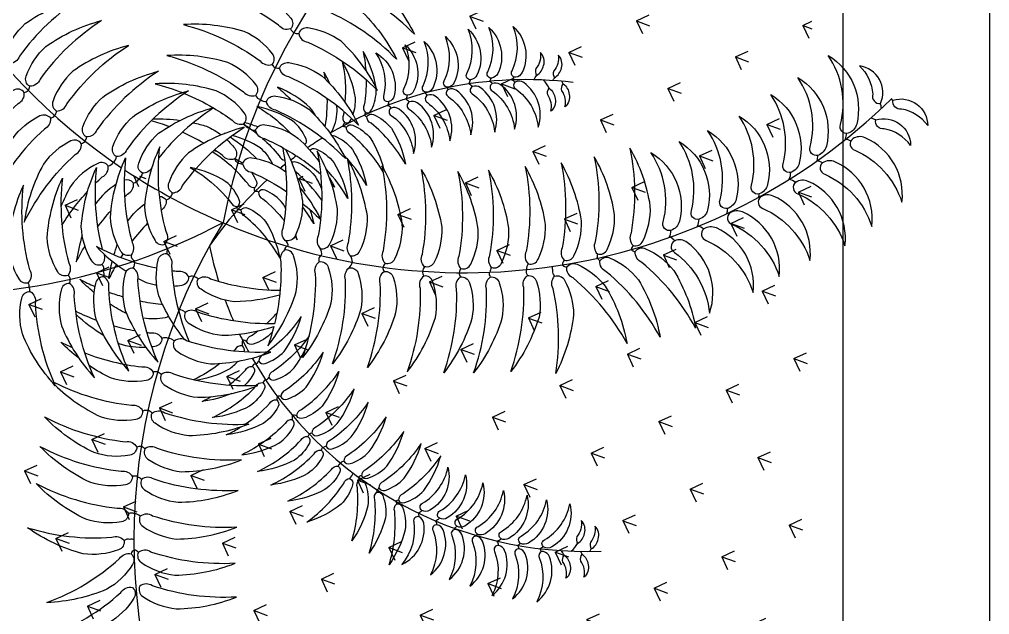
# Model space of a CAD drawing. Extents: x 97.2 to 178.4, y 268.6 to 301.5.
# Drawn here: x 135.26 to 136.252, y 269.224 to 269.833 of the extents above; entities that cross this region are included whole.
import ezdxf

# ---------------------------------------------------------------- set-up
doc = ezdxf.new("R2010")
doc.units = 0
doc.header["$MEASUREMENT"] = 0
for name, color, linetype in [('MURETA', 134, 'CONTINUOUS'), ('PAREDE', 7, 'CONTINUOUS'), ('VEGET', 64, 'CONTINUOUS'), ('VEGET-I', 62, 'CONTINUOUS')]:
    doc.layers.add(name, color=color, linetype=linetype)

# ---------------------------------------------------------------- blocks, each defined once
blk = doc.blocks.new('VEGET-04')
at = {"layer": 'VEGET'}
for points in [[(0.13558, 0.21375, 0.125095), (0.11203, 0.24174, 0.090715), (0.05251, 0.26153, -0.094652), (0.12177, 0.20919, 0.322363), (0.13308, 0.20307, 0.376832)], [(0.20264, 0.24545, -0.125095), (0.23308, 0.22518, -0.090715), (0.25939, 0.16823, 0.094652), (0.19966, 0.23123, -0.322363), (0.19231, 0.24178, -0.376832)], [(0.10689, 0.17631, -0.322363), (0.09558, 0.18244, 0.094652), (0.02631, 0.23478, -0.090715), (0.08584, 0.21498, -0.125095), (0.10938, 0.18699, -0.376832)], [(-0.06104, 0.19831, 0.322363), (-0.04822, 0.19734, -0.094652), (0.03835, 0.20386, 0.090715), (-0.02241, 0.21944, 0.125095), (-0.05736, 0.20864, 0.376832)], [(0.17303, 0.2222, -0.125095), (0.20347, 0.20193, -0.090715), (0.22978, 0.14498, 0.094652), (0.17005, 0.20797, -0.322363), (0.1627, 0.21853, -0.376832)], [(-0.3345, 0.1065, -0.125095), (-0.33856, 0.14285, -0.090715), (-0.31189, 0.19963, 0.094652), (-0.32169, 0.11336, -0.322363), (-0.32504, 0.10095, -0.376832)], [(-0.07053, 0.1968, -0.322363), (-0.08242, 0.19191, 0.094652), (-0.16675, 0.17127, -0.090715), (-0.11381, 0.20491, -0.125095), (-0.07723, 0.20548, -0.376832)], [(0.08348, 0.15531, 0.125095), (0.05994, 0.1833, 0.090715), (0.00041, 0.2031, -0.094652), (0.06968, 0.15076, 0.322363), (0.08099, 0.14464, 0.376832)], [(0.14976, 0.20106, -0.125095), (0.18021, 0.18079, -0.090715), (0.20652, 0.12384, 0.094652), (0.14678, 0.18683, -0.322363), (0.13943, 0.19739, -0.376832)], [(-0.3059, 0.10357, -0.125095), (-0.30323, 0.14005, -0.090715), (-0.2666, 0.19098, 0.094652), (-0.29204, 0.10797, -0.322363), (-0.29762, 0.09638, -0.376832)], [(-0.34952, 0.09225, -0.125095), (-0.37493, 0.11856, -0.090715), (-0.38846, 0.17981, 0.094652), (-0.34356, 0.10551, -0.322363), (-0.33864, 0.09362, -0.376832)], [(-0.26807, 0.09952, -0.125095), (-0.2654, 0.136, -0.090715), (-0.22878, 0.18693, 0.094652), (-0.25422, 0.10393, -0.322363), (-0.25979, 0.09234, -0.376832)], [(-0.23781, 0.09504, -0.125095), (-0.23514, 0.13152, -0.090715), (-0.19851, 0.18245, 0.094652), (-0.22396, 0.09944, -0.322363), (-0.22953, 0.08785, -0.376832)], [(-0.0503, 0.16878, -0.125095), (-0.01535, 0.17958, -0.090715), (0.04542, 0.16401, 0.094652), (-0.04115, 0.15748, -0.322363), (-0.05398, 0.15846, -0.376832)], [(-0.38402, 0.09081, -0.125095), (-0.40942, 0.11712, -0.090715), (-0.42296, 0.17838, 0.094652), (-0.37806, 0.10407, -0.322363), (-0.37314, 0.09219, -0.376832)], [(0.11405, 0.16991, 0.322363), (0.1214, 0.15935, -0.094652), (0.18114, 0.09636, 0.090715), (0.15483, 0.15331, 0.125095), (0.12438, 0.17358, 0.376832)], [(-0.06904, 0.16539, 0.125095), (-0.10561, 0.16482, 0.090715), (-0.15855, 0.13118, -0.094652), (-0.07423, 0.15182, 0.322363), (-0.06234, 0.15672, 0.376832)], [(0.09795, 0.14293, -0.125095), (0.12839, 0.12265, -0.090715), (0.1547, 0.0657, 0.094652), (0.09496, 0.1287, -0.322363), (0.08761, 0.13926, -0.376832)], [(-0.05552, 0.12151, 0.376832), (-0.06222, 0.13019, 0.125095), (-0.0988, 0.12962, 0.090715), (-0.15174, 0.09597, -0.094652), (-0.06741, 0.11661, 0.322363)], [(-0.03311, 0.09371, -0.376832), (-0.02943, 0.10404, -0.125095), (0.00552, 0.11483, -0.090715), (0.06629, 0.09926, 0.094652), (-0.02028, 0.09274, -0.322363)], [(0.06752, 0.1086, -0.376832), (0.07785, 0.11227, -0.125095), (0.1083, 0.092, -0.090715), (0.13461, 0.03505, 0.094652), (0.07487, 0.09805, -0.322363)], [(-0.04661, 0.09156, 0.376832), (-0.05331, 0.10024, 0.125095), (-0.08989, 0.09967, 0.090715), (-0.14283, 0.06602, -0.094652), (-0.0585, 0.08666, 0.322363)], [(-0.38212, 0.08171, 0.125095), (-0.3949, 0.04744, 0.090715), (-0.38284, -0.01412, -0.094652), (-0.37136, 0.07194, 0.322363), (-0.3716, 0.0848, 0.376832)], [(-0.34762, 0.08315, 0.125095), (-0.36041, 0.04888, 0.090715), (-0.34835, -0.01268, -0.094652), (-0.33687, 0.07337, 0.322363), (-0.3371, 0.08623, 0.376832)], [(-0.31073, 0.08142, 0.125095), (-0.32351, 0.04715, 0.090715), (-0.31145, -0.01441, -0.094652), (-0.29998, 0.07165, 0.322363), (-0.30021, 0.0845, 0.376832)], [(-0.27311, 0.07994, 0.125095), (-0.28589, 0.04567, 0.090715), (-0.27383, -0.01589, -0.094652), (-0.26235, 0.07016, 0.322363), (-0.26259, 0.08302, 0.376832)], [(-0.24187, 0.07645, 0.125095), (-0.25465, 0.04218, 0.090715), (-0.24259, -0.01939, -0.094652), (-0.23111, 0.06667, 0.322363), (-0.23135, 0.07953, 0.376832)], [(0.07736, 0.06432, 0.090715), (0.01659, 0.07989, 0.125095), (-0.01836, 0.0691, 0.376832), (-0.02204, 0.05877, 0.322363), (-0.00921, 0.0578, -0.094652)], [(-0.19468, 0.07214, -0.322363), (-0.19444, 0.05928, 0.094652), (-0.20592, -0.02678, -0.090715), (-0.21798, 0.03479, -0.125095), (-0.2052, 0.06906, -0.376832)], [(-0.16581, 0.05972, 0.125095), (-0.17859, 0.02545, 0.090715), (-0.16653, -0.03611, -0.094652), (-0.15506, 0.04994, 0.322363), (-0.15529, 0.0628, 0.376832)], [(-0.12104, 0.04974, 0.376832), (-0.13157, 0.04666, 0.125095), (-0.14435, 0.01239, 0.090715), (-0.13229, -0.04917, -0.094652), (-0.12081, 0.03688, 0.322363)], [(0.09759, -0.02203, 0.090715), (0.07128, 0.03492, 0.125095), (0.04084, 0.0552, 0.376832), (0.03051, 0.05153, 0.322363), (0.03785, 0.04097, -0.094652)], [(0.13011, -0.03381, 0.376832), (0.14107, -0.03406, 0.125095), (0.16364, -0.00527, 0.090715), (0.17078, 0.05706, -0.094652), (0.13378, -0.02148, 0.322363)], [(0.17273, -0.05091, 0.125095), (0.19529, -0.02212, 0.090715), (0.20244, 0.04021, -0.094652), (0.16544, -0.03833, 0.322363), (0.16176, -0.05066, 0.376832)], [(0.04712, 0.01902), (0.04406, 0.01503, -0.056321), (0.02093, -0.00814, 0.322363), (0.01665, -0.01501, 0.376832), (0.02326, -0.01699, 0.125095), (0.04177, -0.00327, 0.090715), (0.05651, 0.0334, -0.029494)], [(0.19809, -0.0695, -0.322363), (0.20176, -0.05717, 0.094652), (0.23876, 0.02136, -0.090715), (0.23161, -0.04096, -0.125095), (0.20905, -0.06975, -0.376832)], [(-0.16362, -0.04117, -0.376832), (-0.17038, -0.04259, -0.125095), (-0.18769, -0.02738, -0.090715), (-0.19934, 0.01038, 0.094652), (-0.16732, -0.03396, -0.322363)], [(-0.20158, -0.07115, 0.322363), (-0.20528, -0.06395, -0.094652), (-0.2373, -0.0196, 0.090715), (-0.22564, -0.05737, 0.125095), (-0.20833, -0.07258, 0.376832)], [(0.01492, -0.02561, -0.125095), (0.001, -0.04397, -0.090715), (-0.03583, -0.05833, 0.094652), (0.00609, -0.02319, -0.322363), (0.01301, -0.01897, -0.376832)], [(-0.22554, -0.08871, -0.125095), (-0.24285, -0.0735, -0.090715), (-0.25451, -0.03574, 0.094652), (-0.22249, -0.08008, -0.322363), (-0.21879, -0.08728, -0.376832)], [(-0.14151, -0.03699, 0.376832), (-0.14397, -0.04344, 0.125095), (-0.13161, -0.0629, 0.090715), (-0.09611, -0.08025, -0.094652), (-0.13497, -0.04176, 0.322363)], [(-0.2393, -0.10221, -0.125095), (-0.25661, -0.087, -0.090715), (-0.26827, -0.04923, 0.094652), (-0.23625, -0.09357, -0.322363), (-0.23254, -0.10078, -0.376832)], [(0.12373, -0.04488, -0.376832), (0.12945, -0.05423, -0.125095), (0.11586, -0.08819, -0.090715), (0.06553, -0.12564, 0.094652), (0.11491, -0.05424, -0.322363)], [(-0.18042, -0.06598, 0.125095), (-0.16807, -0.08543, 0.090715), (-0.13256, -0.10278, -0.094652), (-0.17142, -0.06429, 0.322363), (-0.17797, -0.05952, 0.376832)], [(0.16357, -0.0676, -0.125095), (0.14998, -0.10156, -0.090715), (0.09965, -0.13901, 0.094652), (0.14904, -0.06761, -0.322363), (0.15786, -0.05825, -0.376832)], [(-0.25572, -0.11967, -0.125095), (-0.27303, -0.10446, -0.090715), (-0.28468, -0.06669, 0.094652), (-0.25266, -0.11103, -0.322363), (-0.24896, -0.11824, -0.376832)], [(-0.19764, -0.07575, -0.322363), (-0.19109, -0.08053, 0.094652), (-0.15223, -0.11901, -0.090715), (-0.18774, -0.10166, -0.125095), (-0.20009, -0.08221, -0.376832)], [(0.19329, -0.07783, 0.322363), (0.18447, -0.08719, -0.094652), (0.13508, -0.15859, 0.090715), (0.18541, -0.12114, 0.125095), (0.199, -0.08718, 0.376832)], [(-0.26806, -0.13292, -0.125095), (-0.28787, -0.12114, -0.090715), (-0.30625, -0.08615, 0.094652), (-0.26664, -0.12387, -0.322363), (-0.26168, -0.13028, -0.376832)], [(-0.03998, -0.09888, -0.376832), (-0.0459, -0.10811, -0.125095), (-0.08238, -0.11073, -0.090715), (-0.13806, -0.08182, 0.094652), (-0.05225, -0.09503, -0.322363)], [(-0.21775, -0.09782, 0.125095), (-0.20539, -0.11727, 0.090715), (-0.16989, -0.13462, -0.094652), (-0.20875, -0.09614, 0.322363), (-0.21529, -0.09136, 0.376832)], [(-0.02634, -0.09984, 0.376832), (-0.02177, -0.10981, 0.125095), (0.01398, -0.11751, 0.090715), (0.07316, -0.0967, -0.094652), (-0.01365, -0.09775, 0.322363)], [(0.23111, -0.10638, -0.125095), (0.21752, -0.14034, -0.090715), (0.16719, -0.17778, 0.094652), (0.21657, -0.10638, -0.322363), (0.2254, -0.09702, -0.376832)], [(-0.23138, -0.11219, 0.125095), (-0.21903, -0.13164, 0.090715), (-0.18352, -0.14899, -0.094652), (-0.22238, -0.1105, 0.322363), (-0.22893, -0.10573, 0.376832)], [(-0.04624, -0.12949, -0.376832), (-0.05216, -0.13872, -0.125095), (-0.08865, -0.14134, -0.090715), (-0.14432, -0.11244, 0.094652), (-0.05852, -0.12564, -0.322363)], [(0.25658, -0.12481, -0.125095), (0.24299, -0.15877, -0.090715), (0.19266, -0.19621, 0.094652), (0.24204, -0.12481, -0.322363), (0.25086, -0.11545, -0.376832)], [(-0.24643, -0.13052, 0.125095), (-0.23408, -0.14997, 0.090715), (-0.19857, -0.16732, -0.094652), (-0.23743, -0.12883, 0.322363), (-0.24398, -0.12406, 0.376832)], [(-0.0335, -0.13039, 0.376832), (-0.02893, -0.14035, 0.125095), (0.00682, -0.14806, 0.090715), (0.066, -0.12725, -0.094652), (-0.02081, -0.1283, 0.322363)], [(-0.26662, -0.14589, -0.125095), (-0.2895, -0.14864, -0.090715), (-0.32541, -0.13215, 0.094652), (-0.27101, -0.13785, -0.322363), (-0.26317, -0.1399, -0.376832)], [(-0.26133, -0.14839, 0.125095), (-0.24897, -0.16785, 0.090715), (-0.21346, -0.1852, -0.094652), (-0.25233, -0.14671, 0.322363), (-0.25887, -0.14194, 0.376832)], [(-0.05588, -0.17438, -0.125095), (-0.09236, -0.177, -0.090715), (-0.14804, -0.1481, 0.094652), (-0.06223, -0.16131, -0.322363), (-0.04996, -0.16515, -0.376832)], [(0.11043, -0.15431, -0.125095), (0.09651, -0.17267, -0.090715), (0.05969, -0.18702, 0.094652), (0.1016, -0.15188, -0.322363), (0.10852, -0.14767, -0.376832)], [(-0.27902, -0.16376, -0.125095), (-0.30189, -0.16652, -0.090715), (-0.33781, -0.15002, 0.094652), (-0.28341, -0.15572, -0.322363), (-0.27557, -0.15777, -0.376832)], [(0.17374, -0.15661, -0.329965), (0.12974, -0.17541, -0.255249), (0.12372, -0.17004, -0.604197), (0.12927, -0.16503, 0.21371)], [(-0.27372, -0.16626, 0.125095), (-0.26137, -0.18572, 0.090715), (-0.22586, -0.20307, -0.094652), (-0.26472, -0.16458, 0.322363), (-0.27127, -0.15981, 0.376832)], [(-0.03692, -0.17613, 0.125095), (-0.00116, -0.18383, 0.090715), (0.05802, -0.16302, -0.094652), (-0.02879, -0.16407, 0.322363), (-0.04148, -0.16616, 0.376832)], [(-0.29106, -0.18405, -0.125095), (-0.31394, -0.18681, -0.090715), (-0.34985, -0.17031, 0.094652), (-0.29546, -0.17602, -0.322363), (-0.28762, -0.17806, -0.376832)], [(0.07064, -0.19538, 0.329965), (0.11612, -0.18053, 0.255249), (0.11711, -0.17253, 0.604197), (0.10964, -0.17241, -0.21371)], [(0.07064, -0.19538, 0.329965), (0.11612, -0.18053, 0.255249), (0.11711, -0.17253, 0.604197), (0.10964, -0.17241, -0.21371)], [(-0.34954, -0.18338, 0.329965), (-0.30725, -0.20575, 0.255249), (-0.30081, -0.20091, 0.604197), (-0.30592, -0.19545, -0.21371)], [(-0.28626, -0.18632, 0.125095), (-0.27391, -0.20578, 0.090715), (-0.2384, -0.22313, -0.094652), (-0.27726, -0.18464, 0.322363), (-0.28381, -0.17987, 0.376832)], [(0.18193, -0.18664, -0.329965), (0.13496, -0.19574, -0.255249), (0.13021, -0.18922, -0.604197), (0.13669, -0.18549, 0.21371)], [(-0.05463, -0.2058, 0.322363), (-0.06691, -0.20196, -0.094652), (-0.15271, -0.18875, 0.090715), (-0.09704, -0.21765, 0.125095), (-0.06055, -0.21503, 0.376832)], [(0.077, -0.21382, 0.329965), (0.12248, -0.19897, 0.255249), (0.12348, -0.19097, 0.604197), (0.116, -0.19085, -0.21371)], [(-0.25001, -0.23055, -0.329965), (-0.2941, -0.21199, -0.255249), (-0.29443, -0.20393, -0.604197), (-0.28697, -0.20443, 0.21371)], [(-0.25001, -0.23055, -0.329965), (-0.2941, -0.21199, -0.255249), (-0.29443, -0.20393, -0.604197), (-0.28697, -0.20443, 0.21371)], [(-0.04505, -0.20648, -0.322363), (-0.03236, -0.20439, 0.094652), (0.05445, -0.20334, -0.090715), (-0.00473, -0.22416, -0.125095), (-0.04048, -0.21645, -0.376832)], [(0.08371, -0.23239, 0.329965), (0.12919, -0.21755, 0.255249), (0.13018, -0.20954, 0.604197), (0.12271, -0.20943, -0.21371)], [(0.18508, -0.20614, -0.329965), (0.13811, -0.21524, -0.255249), (0.13336, -0.20872, -0.604197), (0.13984, -0.20499, 0.21371)], [(-0.36019, -0.21263, 0.329965), (-0.31414, -0.22558, 0.255249), (-0.30886, -0.21948, 0.604197), (-0.31501, -0.21523, -0.21371)], [(-0.25787, -0.2484, -0.329965), (-0.30197, -0.22983, -0.255249), (-0.3023, -0.22178, -0.604197), (-0.29484, -0.22228, 0.21371)], [(-0.06149, -0.25246, -0.125095), (-0.09797, -0.25508, -0.090715), (-0.15365, -0.22618, 0.094652), (-0.06785, -0.23939, -0.322363), (-0.05557, -0.24323, -0.376832)], [(0.19018, -0.22785, -0.329965), (0.14321, -0.23695, -0.255249), (0.13846, -0.23043, -0.604197), (0.14494, -0.2267, 0.21371)], [(-0.36495, -0.2318, 0.329965), (-0.31889, -0.24475, 0.255249), (-0.31362, -0.23865, 0.604197), (-0.31977, -0.2344, -0.21371)], [(-0.2661, -0.26635, -0.329965), (-0.31019, -0.24779, -0.255249), (-0.31052, -0.23974, -0.604197), (-0.30306, -0.24024, 0.21371)], [(0.08979, -0.25385, 0.329965), (0.13527, -0.239, 0.255249), (0.13627, -0.231, 0.604197), (0.12879, -0.23088, -0.21371)], [(-0.04251, -0.2538, 0.125095), (-0.00675, -0.26151, 0.090715), (0.05243, -0.2407, -0.094652), (-0.03438, -0.24175, 0.322363), (-0.04707, -0.24383, 0.376832)], [(-0.37183, -0.25301, 0.329965), (-0.32577, -0.26597, 0.255249), (-0.32049, -0.25987, 0.604197), (-0.32664, -0.25561, -0.21371)], [(-0.06156, -0.28306, -0.125095), (-0.09805, -0.28568, -0.090715), (-0.15372, -0.25677, 0.094652), (-0.06792, -0.26998, -0.322363), (-0.05565, -0.27383, -0.376832)], [(0.09259, -0.27834, 0.329965), (0.13807, -0.2635, 0.255249), (0.13907, -0.25549, 0.604197), (0.13159, -0.25538, -0.21371)], [(0.19774, -0.25111, -0.329965), (0.15077, -0.26021, -0.255249), (0.14602, -0.25369, -0.604197), (0.1525, -0.24996, 0.21371)], [(-0.27394, -0.28723, -0.329965), (-0.31803, -0.26867, -0.255249), (-0.31836, -0.26061, -0.604197), (-0.3109, -0.26112, 0.21371)], [(-0.38129, -0.27557, 0.329965), (-0.33523, -0.28852, 0.255249), (-0.32995, -0.28242, 0.604197), (-0.3361, -0.27817, -0.21371)], [(-0.04146, -0.28522, 0.125095), (-0.0057, -0.29293, 0.090715), (0.05348, -0.27212, -0.094652), (-0.03333, -0.27317, 0.322363), (-0.04602, -0.27525, 0.376832)], [(0.09571, -0.29872, 0.329965), (0.14119, -0.28388, 0.255249), (0.14218, -0.27587, 0.604197), (0.13471, -0.27575, -0.21371)], [(0.19945, -0.27242, -0.329965), (0.15248, -0.28151, -0.255249), (0.14772, -0.275, -0.604197), (0.1542, -0.27127, 0.21371)], [(-0.27876, -0.31141, -0.329965), (-0.32285, -0.29285, -0.255249), (-0.32318, -0.28479, -0.604197), (-0.31572, -0.28529, 0.21371)], [(-0.38475, -0.29666, 0.329965), (-0.3387, -0.30961, 0.255249), (-0.33342, -0.30352, 0.604197), (-0.33957, -0.29926, -0.21371)], [(-0.06012, -0.32107, -0.125095), (-0.0966, -0.32369, -0.090715), (-0.15228, -0.29479, 0.094652), (-0.06647, -0.30799, -0.322363), (-0.0542, -0.31184, -0.376832)], [(0.09764, -0.32284, 0.329965), (0.14312, -0.308, 0.255249), (0.14411, -0.29999, 0.604197), (0.13663, -0.29988, -0.21371)], [(0.20038, -0.29727, -0.329965), (0.15341, -0.30637, -0.255249), (0.14865, -0.29985, -0.604197), (0.15513, -0.29612, 0.21371)], [(-0.28355, -0.33146, -0.329965), (-0.32764, -0.3129, -0.255249), (-0.32797, -0.30484, -0.604197), (-0.32051, -0.30534, 0.21371)], [(-0.0375, -0.32266, 0.125095), (-0.00175, -0.33037, 0.090715), (0.05743, -0.30956, -0.094652), (-0.02938, -0.31061, 0.322363), (-0.04207, -0.31269, 0.376832)], [(-0.38773, -0.32135, 0.329965), (-0.34168, -0.3343, 0.255249), (-0.3364, -0.32821, 0.604197), (-0.34255, -0.32395, -0.21371)], [(-0.28747, -0.35534, -0.329965), (-0.33156, -0.33678, -0.255249), (-0.33189, -0.32872, -0.604197), (-0.32443, -0.32922, 0.21371)], [(0.16069, -0.32835, 0.28393), (0.17393, -0.32511, -0.227693), (0.15763, -0.32049, 0.226715), (0.1506, -0.32128, 0.20945)], [(-0.05889, -0.34979, -0.125095), (-0.09427, -0.35906, -0.090715), (-0.1543, -0.34085, 0.094652), (-0.06753, -0.3381, -0.322363), (-0.05476, -0.33963, -0.376832)], [(0.12677, -0.34014, -0.28393), (0.11387, -0.33576, 0.227693), (0.13051, -0.33258, -0.226715), (0.13744, -0.33398, -0.20945)], [(-0.03389, -0.35942, 0.125095), (0.00187, -0.36712, 0.090715), (0.06104, -0.34631, -0.094652), (-0.02577, -0.34736, 0.322363), (-0.03846, -0.34945, 0.376832)], [(0.13117, -0.3546, -0.28393), (0.11827, -0.35021, 0.227693), (0.13491, -0.34704, -0.226715), (0.14184, -0.34844, -0.20945)], [(0.15814, -0.34658, 0.28393), (0.17138, -0.34334, -0.227693), (0.15508, -0.33872, 0.226715), (0.14805, -0.33951, 0.20945)], [(-0.35076, -0.35561, -0.28393), (-0.36368, -0.35128, 0.227693), (-0.34706, -0.34803, -0.226715), (-0.34012, -0.3494, -0.20945)], [(-0.04262, -0.3626, -0.125095), (-0.06499, -0.39154, -0.090715), (-0.12366, -0.41376, 0.094652), (-0.0566, -0.35862, -0.322363), (-0.04555, -0.35204, -0.376832)], [(-0.34972, -0.37399, -0.28393), (-0.36265, -0.36966, 0.227693), (-0.34602, -0.3664, -0.226715), (-0.33908, -0.36778, -0.20945)], [(-0.31793, -0.37017, 0.28393), (-0.30471, -0.36687, -0.227693), (-0.32103, -0.36232, 0.226715), (-0.32806, -0.36315, 0.20945)], [(-0.32351, -0.38421, 0.28393), (-0.31029, -0.38091, -0.227693), (-0.32661, -0.37637, 0.226715), (-0.33364, -0.37719, 0.20945)], [(-0.03623, -0.39653, -0.125095), (-0.0586, -0.42547, -0.090715), (-0.11727, -0.44769, 0.094652), (-0.05021, -0.39255, -0.322363), (-0.03916, -0.38597, -0.376832)], [(-0.0275, -0.39334, 0.125095), (0.00826, -0.40105, 0.090715), (0.06744, -0.38024, -0.094652), (-0.01937, -0.38129, 0.322363), (-0.03206, -0.38338, 0.376832)], [(-0.01879, -0.42987, 0.125095), (0.01696, -0.43758, 0.090715), (0.07614, -0.41677, -0.094652), (-0.01067, -0.41782, 0.322363), (-0.02336, -0.4199, 0.376832)], [(-0.02671, -0.43276, -0.125095), (-0.04908, -0.4617, -0.090715), (-0.10774, -0.48392, 0.094652), (-0.04069, -0.42878, -0.322363), (-0.02964, -0.42219, -0.376832)], [(0.0716, -0.43816, -0.329965), (0.00148, -0.46733, -0.255249), (-0.00799, -0.45872, -0.604197), (0.00089, -0.45084, 0.21371)], [(0.0716, -0.43816, -0.329965), (0.00148, -0.46733, -0.255249), (-0.00799, -0.45872, -0.604197), (0.00089, -0.45084, 0.21371)], [(-0.09263, -0.49813, 0.329965), (-0.02022, -0.47525, 0.255249), (-0.01852, -0.46256, 0.604197), (-0.03038, -0.46226, -0.21371)], [(0.08301, -0.46694, -0.329965), (0.0129, -0.49611, -0.255249), (0.00342, -0.4875, -0.604197), (0.0123, -0.47962, 0.21371)], [(-0.07143, -0.54275, 0.329965), (-0.00547, -0.50512, 0.255249), (-0.00649, -0.49236, 0.604197), (-0.01815, -0.49457, -0.21371)], [(0.09415, -0.49624, -0.329965), (0.02404, -0.52541, -0.255249), (0.01456, -0.51681, -0.604197), (0.02344, -0.50893, 0.21371)], [(-0.05506, -0.56949, 0.329965), (0.0109, -0.53186, 0.255249), (0.00989, -0.5191, 0.604197), (-0.00178, -0.52131, -0.21371)], [(0.10902, -0.52837, -0.329965), (0.0389, -0.55754, -0.255249), (0.02943, -0.54893, -0.604197), (0.03831, -0.54105, 0.21371)], [(-0.03874, -0.6009, 0.329965), (0.02722, -0.56327, 0.255249), (0.02621, -0.55051, 0.604197), (0.01455, -0.55272, -0.21371)], [(0.13098, -0.56076, -0.329965), (0.06087, -0.58993, -0.255249), (0.05139, -0.58132, -0.604197), (0.06027, -0.57344, 0.21371)], [(-0.02378, -0.63673, 0.329965), (0.04218, -0.5991, 0.255249), (0.04117, -0.58634, 0.604197), (0.02951, -0.58855, -0.21371)], [(0.14831, -0.58851, -0.329965), (0.0782, -0.61768, -0.255249), (0.06872, -0.60908, -0.604197), (0.0776, -0.6012, 0.21371)], [(-0.0038, -0.66415, 0.329965), (0.06216, -0.62652, 0.255249), (0.06115, -0.61376, 0.604197), (0.04949, -0.61597, -0.21371)], [(0.17094, -0.61955, -0.329965), (0.10083, -0.64872, -0.255249), (0.09135, -0.64011, -0.604197), (0.10023, -0.63224, 0.21371)], [(0.02079, -0.69503, 0.329965), (0.08675, -0.6574, 0.255249), (0.08574, -0.64464, 0.604197), (0.07408, -0.64685, -0.21371)], [(0.12168, -0.67307, 0.501141), (0.16022, -0.65156, -0.193229), (0.1314, -0.66509, 0.523934)], [(0.10508, -0.66822, -0.501141), (0.07903, -0.70385, 0.193229), (0.09597, -0.6769, -0.523934)], [(0.12523, -0.68585, -0.501141), (0.09918, -0.72148, 0.193229), (0.11612, -0.69452, -0.523934)]]:
    blk.add_lwpolyline(points, format="xyb", close=True, dxfattribs=at)
for points in [[(-0.16623, 0.17151, 0.081278), (-0.19824, 0.12519, 0.125095), (-0.20091, 0.08871, 0.376832), (-0.19263, 0.08153, 0.322363)], [(-0.19263, 0.08153, 0.322363), (-0.18705, 0.09312, -0.09057), (-0.16333, 0.1728, 0.090715)], [(-0.16188, 0.17561, -0.00062), (-0.16161, 0.17612, 0.005072), (-0.16413, 0.17364, 0.125095)], [(-0.13889, 0.14691, -0.036165), (-0.12206, 0.16564, 0.014125), (-0.12783, 0.15392, -0.322363)], [(-0.0026, 0.16447, -0.046868), (0.03183, 0.13824, 0.322363)], [(0.058, 0.11712, 0.376832), (0.06049, 0.12779, 0.125095), (0.03695, 0.15579, 0.032929), (0.01616, 0.16548, -0.094652)], [(-0.11529, 0.12191, -0.050555), (-0.09406, 0.14994, 0.032637)], [(-0.09057, 0.15039, 0.024844), (-0.09963, 0.12928, -0.322363)], [(-0.013, 0.14368, 0.039998), (-0.04017, 0.14976, -0.019949), (-0.02396, 0.14094, 0.322363)], [(-0.13329, 0.14098, 0.065166), (-0.1475, 0.08263, -0.322363), (-0.15307, 0.07104, -0.376832), (-0.16135, 0.07823, -0.125095)], [(-0.07131, 0.13176, -0.028279), (-0.05791, 0.1462, 0.018419), (-0.06531, 0.13086, -0.034132)], [(-0.04291, 0.12352, -0.376832), (-0.03923, 0.13384, -0.125095), (-0.00428, 0.14464, -0.090715), (0.05649, 0.12907, 0.091829), (-0.02758, 0.12321, -0.322363)], [(-0.16135, 0.07823, -0.125095), (-0.15868, 0.11471, -0.035555), (-0.14652, 0.13627, 0.014125)], [(-0.02453, 0.12917, 0.057026), (-0.04978, 0.09862, 0.037495)], [(-0.04665, 0.06743, -0.071224), (-0.02453, 0.12917, 0.090715)], [(0.0389, 0.1092, 0.096903), (0.01936, 0.12996, 0.000925), (0.01879, 0.13027, -0.019949)], [(0.03998, 0.13035, -0.010562), (0.04669, 0.12324, 0.322363), (0.058, 0.11712, 0.376832)], [(-0.03188, 0.12166, -0.27269), (-0.04291, 0.12352, -0.376832)], [(-0.00448, 0.12793, -0.023382), (0.01225, 0.11423, 0.322363)], [(-0.10543, 0.11148, 0.024139), (-0.11045, 0.08972, -0.322363)], [(-0.09304, 0.09835, -0.027884), (-0.08343, 0.11523, 0.018419)], [(-0.07107, 0.1164, 0.016275), (-0.0757, 0.10207, -0.034132)], [(-0.05723, 0.11639, -0.026063), (-0.03941, 0.11293, -0.125095)], [(-0.04277, 0.10861, 0.01775), (-0.05723, 0.11639, -0.090715)], [(-0.03306, 0.11122, -0.01594), (-0.02249, 0.10778, -0.125095)], [(-0.12764, 0.07857, -0.093648), (-0.12393, 0.10589, -0.001291), (-0.12354, 0.1067, 0.032637)], [(-0.03195, 0.10187, 0.004986), (-0.03582, 0.10438, -0.090715)], [(0.02641, 0.10034, -0.004297), (0.0291, 0.09742, 0.322363), (0.04041, 0.09129, 0.376832)], [(0.04041, 0.09129, 0.330777), (0.04344, 0.10072, 0.125095)], [(-0.00059, 0.07697, 0.026713), (-0.01942, 0.09297, -0.090715)], [(0.00083, 0.0974, -0.002392), (0.0023, 0.0966, -0.081141), (0.01924, 0.07969, -0.376832)], [(-0.0958, 0.05517, -0.118752), (-0.09721, 0.0588, -0.076077), (-0.09775, 0.08125, -0.090715)], [(-0.08001, 0.08455, 0.023363), (-0.08335, 0.0632, -0.034132), (-0.08319, 0.06171, -0.376832)], [(-0.05702, 0.08642, 0.013138), (-0.06116, 0.07825, 0.037495), (-0.06388, 0.06746, 0.376832)], [(0.0506, 0.08218, -0.376832), (0.06093, 0.08585, -0.125095), (0.09138, 0.06558, -0.089276), (0.11744, 0.00959, 0.083229)], [(0.05608, 0.07248, -0.271543), (0.0506, 0.08218, -0.376832)], [(-0.11832, 0.06222, -0.376832), (-0.1266, 0.06941, -0.010646), (-0.12708, 0.07253, -0.090715)], [(-0.11232, 0.07745, 0.003958), (-0.11274, 0.07381, -0.322363), (-0.11832, 0.06222, -0.376832)], [(0.09824, 0.05504, 0.020481), (0.10418, 0.07303, -0.090715)], [(0.10609, 0.07108, -0.039477), (0.10453, 0.04364, -0.058922)], [(-0.11982, 0.03863, -0.075533), (-0.0748, 0.06537, -0.125095), (-0.03823, 0.06594, -0.376832), (-0.03153, 0.05726, -0.322363), (-0.04342, 0.05236, 0.087353), (-0.12161, 0.03442, -0.090715)], [(0.02682, 0.06453, -0.236975), (0.02334, 0.05793, -0.281228), (0.01287, 0.06262, 0.046263)], [(0.11726, 0.00929, 0.082371), (0.06632, 0.06531, -0.322363)], [(0.10123, -0.02189, 0.376832), (0.11219, -0.02214, 0.125095), (0.13475, 0.00665, 0.090715), (0.1419, 0.06897, -0.03151), (0.13288, 0.04127, 0.322363)], [(-0.06484, 0.05026, 0.028825), (-0.06383, 0.04177, 0.376832), (-0.05555, 0.03458, 0.322363), (-0.04998, 0.04617, -0.006333), (-0.04927, 0.05199, 0.090715)], [(0.08115, 0.01921, 0.026703), (0.0925, 0.04114, -0.090715)], [(-0.09185, 0.03825, 0.376832), (-0.10237, 0.03517, 0.125095), (-0.11515, 0.0009, 0.078045), (-0.10609, -0.05242, -0.094652)], [(-0.10339, -0.0531, -0.086404), (-0.09161, 0.02539, 0.322363), (-0.09185, 0.03825, 0.376832)], [(0.10213, 0.03008, -0.02014), (0.09859, 0.01649, -0.058922), (0.08973, 0.00148, -0.376832)], [(0.13199, 0.03904, -0.035544), (0.11744, 0.00959, 0.322363)], [(-0.17463, -0.00942, -0.072342), (-0.18284, 0.02111, 0.018744), (-0.17785, 0.01139, -0.322363)], [(-0.16115, 0.02812, 0.083117), (-0.14994, -0.00637, 0.065721), (-0.14175, -0.01547, 0.376832)], [(-0.14396, 0.00279, -0.054596), (-0.16078, 0.0297, 0.090715)], [(-0.07409, -0.05828, -0.067167), (-0.08091, -0.01216, -0.125095), (-0.06812, 0.02211, -0.376832), (-0.0576, 0.02519, -0.322363), (-0.05737, 0.01233, 0.078367), (-0.0692, -0.05877, -0.090715)], [(0.03557, -0.03252, -0.322363), (0.03985, -0.02565, 0.084034), (0.07227, 0.01063, -0.022253)], [(0.08493, -0.0042, -0.040598), (0.07603, -0.0123, -0.376832), (0.06507, -0.01205, -0.322363), (0.06874, 0.00028, 0.010632), (0.07436, 0.00836, -0.090715)], [(0.07379, 0.00898, -0.006072), (0.07306, 0.00642, -0.125095)], [(0.11726, 0.00929, -0.024382), (0.1049, -0.00957, 0.322363), (0.10123, -0.02189, 0.376832)], [(-0.18803, -0.0567, -0.125095), (-0.20534, -0.04149, -0.090715), (-0.21699, -0.00372, 0.029494), (-0.20882, -0.01884, -0.322363)], [(-0.16627, -0.00614, 0.03959), (-0.15082, -0.02323, -0.322363), (-0.14712, -0.03044, -0.376832)], [(0.05972, -0.05126, 0.114943), (0.07651, -0.03828, 0.071247), (0.08923, -0.00986, -0.000564)], [(0.08759, -0.00766, -0.060835), (0.06511, -0.03492, 0.322363)], [(0.09116, -0.00207, 0.001071), (0.09125, -0.00161, -0.000564), (0.09109, -0.00189, 0.322363)], [(-0.1322, -0.02179, 0.351067), (-0.12587, -0.02015, 0.322363), (-0.12957, -0.01294, -0.004124), (-0.13131, -0.01128, 0.090715)], [(0.06548, -0.0124, -0.021414), (0.06083, -0.02057, -0.125095)], [(-0.2061, -0.02306, 0.056321), (-0.18497, -0.04807, -0.322363), (-0.18127, -0.05527, -0.376832), (-0.18803, -0.0567, -0.125095)], [(-0.14712, -0.03044, -0.376832), (-0.15387, -0.03187, -0.087929), (-0.16689, -0.02202, -0.090715)], [(-0.11169, -0.05091, -0.000959), (-0.11203, -0.05066, -0.125095), (-0.12439, -0.03121, -0.376832), (-0.12193, -0.02475, -0.322363), (-0.11538, -0.02952, 0.013524), (-0.11075, -0.0359, -0.090715)], [(0.05115, -0.06502, 0.002616), (0.0524, -0.06369, 0.125095), (0.06599, -0.02973, 0.376832), (0.06027, -0.02037, 0.322363), (0.05145, -0.02973, -0.044319), (0.03165, -0.06556, 0.090715)], [(0.0515, -0.02937, -0.057045), (0.04219, -0.0345, -0.376832), (0.03557, -0.03252, -0.322363)], [(0.10096, -0.02102, -0.029365), (0.09107, -0.03497, 0.288817)], [(0.09787, -0.03587, 0.031593), (0.1023, -0.02273, -0.039014)], [(0.03126, -0.03678, 0.322363), (0.02434, -0.04099, -0.054418), (0.0018, -0.06319, 0.013026)], [(0.01431, -0.06465, 0.013024), (0.01925, -0.06178, 0.125095), (0.03317, -0.04342, 0.376832), (0.03126, -0.03678, 0.322363)], [(0.0944, -0.03374, -0.376832), (0.10011, -0.0431, -0.125095), (0.08652, -0.07706, -0.046684), (0.06226, -0.09865, 0.004432)], [(0.07483, -0.06437, 0.025768), (0.08558, -0.0431, -0.322363), (0.0944, -0.03374, -0.376832)], [(0.08551, -0.08535, 0.125095), (0.10402, -0.07162, 0.090715), (0.11876, -0.03495, -0.075865), (0.09141, -0.0694, 0.322363)], [(-0.15839, -0.04728, 0.376832), (-0.16084, -0.05374, 0.125095), (-0.14849, -0.07319, 0.05444), (-0.12788, -0.08518, -0.094652)], [(-0.11603, -0.08844, -0.088249), (-0.15184, -0.05206, 0.322363), (-0.15839, -0.04728, 0.376832)], [(-0.10609, -0.05242, -0.022526), (-0.12602, -0.04634, 0.090715)], [(-0.12602, -0.04634, 0.090715), (-0.07034, -0.07524, 0.125095), (-0.03386, -0.07262, 0.376832), (-0.02794, -0.06339, 0.322363), (-0.04021, -0.05955, -0.06895), (-0.10339, -0.0531, 0.090715)], [(-0.10343, -0.04468, 0.026186), (-0.09264, -0.05546, -0.090715)], [(0.08614, -0.0408, -0.042306), (0.06826, -0.05773, 0.288817), (0.06397, -0.06376, 0.376832)], [(0.10896, -0.09519, 0.054763), (0.11743, -0.08948, 0.090715), (0.13864, -0.05614, -0.031863), (0.12575, -0.06949, 0.322363)], [(0.07483, -0.06437, -0.08032), (0.02197, -0.08174, -0.125095), (-0.01379, -0.07403, -0.376832), (-0.01835, -0.06407, -0.322363), (-0.00566, -0.06198, 0.0892), (0.07623, -0.06188, -0.090715)], [(0.04951, -0.10026, 0.047564), (0.07483, -0.06437, -0.322363)], [(-0.01387, -0.074, -0.007325), (-0.01757, -0.07613, 0.013026), (-0.01198, -0.0749, 0.125095)], [(0.00393, -0.1002, 0.055898), (0.03638, -0.07883, 0.125095)], [(0.02284, -0.10131, 0.069658), (0.05261, -0.07398, -0.322363)], [(0.06188, -0.07588, -0.125095), (0.04795, -0.09424, -0.03419), (0.03468, -0.10123, 0.09347)], [(0.06141, -0.07061, -0.271105), (0.06188, -0.07588, -0.125095)], [(0.01329, -0.08929, -0.034332), (-0.00127, -0.09315, 0.035768), (0.01615, -0.08173, -0.322363)], [(0.01963, -0.08179, -0.026687), (0.0031, -0.10011, 0.090715)], [(0.07403, -0.08919, -0.337793), (0.07536, -0.0954, -0.125095)], [(0.07951, -0.08417, 0.322738), (0.08551, -0.08535, 0.125095)], [(0.07536, -0.0954, -0.125095), (0.06144, -0.11376, -0.090715), (0.02461, -0.12811, 0.064332), (0.05463, -0.10588, -0.322363)], [(0.12697, -0.10673, -0.047778), (0.09925, -0.10474, 0.028883), (0.09851, -0.10443, 0.376832)], [(0.14201, -0.10958, 0.030427), (0.15393, -0.10356, -0.012456), (0.14679, -0.1049, 0.028883)], [(0.046, -0.10926, -0.015955), (0.03619, -0.1145, 0.004432), (0.03909, -0.1116, -0.322363)], [(0.08872, -0.11444, -0.125095), (0.0748, -0.1328, -0.090715), (0.03798, -0.14716, 0.056642), (0.06473, -0.12797, -0.322363)], [(0.08918, -0.11153, -0.14357), (0.08872, -0.11444, -0.125095)], [(0.09156, -0.10981, 0.181876), (0.0942, -0.11238, 0.125095)], [(0.0942, -0.11238, 0.125095), (0.11677, -0.11702, 0.006901), (0.11975, -0.11648, -0.012456)], [(0.05205, -0.16416, 0.088279), (0.09076, -0.13085, -0.322363), (0.09768, -0.12664, -0.376832), (0.0996, -0.13328, -0.125095)], [(0.06538, -0.12738, 0.008944), (0.06916, -0.12379, -0.322363)], [(0.11353, -0.12411, -0.005911), (0.11012, -0.12358, 0.322363), (0.10214, -0.12497, 0.376832), (0.10508, -0.13122, 0.125095)], [(0.1102, -0.13334, 0.095071), (0.12765, -0.13586, 0.090715), (0.1648, -0.1224, -0.072336), (0.12294, -0.12516, 0.322363)], [(0.0996, -0.13328, -0.125095), (0.08567, -0.15164, -0.075579), (0.05529, -0.16455, 0.094652)], [(0.10508, -0.13122, 0.008789), (0.10657, -0.13191, 0.090715)], [(0.14624, -0.14682, -0.044464), (0.12044, -0.1448, 0.322363), (0.11246, -0.14619, 0.376832), (0.1154, -0.15244, 0.125095)], [(0.1381, -0.15706, 0.090409), (0.17513, -0.14362, -0.033211), (0.15598, -0.14639, 0.322363)], [(0.1154, -0.15244, 0.117417), (0.13655, -0.15713, 0.090715)]]:
    blk.add_lwpolyline(points, format="xyb", dxfattribs=at)
for centre, start, end in [((-0.04597, -0.17113), 86.95794, 123.70934), ((-0.04627, -0.17152), 48.23161, 84.98301), ((-0.05064, -0.21179), 82.74522, 123.70934), ((-0.04984, -0.21184), 48.23161, 89.19572)]:
    blk.add_arc(centre, 0.00719, start, end, dxfattribs=at)
at = {"layer": 'VEGET-I'}
for centre, radius, start, end in [((0.55135, 0.29337), 0.62454, 138.97621, 208.06328), ((0.57456, -0.24481), 0.62454, 98.10018, 146.0996), ((-0.06528, 0.2051), 0.00719, 265.52838, 303.49182), ((0.14015, 0.20438), 0.00719, 190.46302, 227.08614), ((0.13994, 0.20456), 0.00719, 229.31762, 265.94075), ((-0.06859, 0.20457), 0.00719, 254.44145, 292.53172), ((0.11396, 0.17762), 0.00719, 190.46302, 231.42714), ((0.11456, 0.17708), 0.00719, 224.97663, 265.94075), ((-0.05804, 0.16991), 0.01388, 251.95954, 270.5498), ((-0.05769, 0.16008), 0.00406, 266.98271, 336.32533), ((0.08806, 0.14594), 0.00719, 190.46302, 227.21442), ((0.08812, 0.14643), 0.00719, 229.18935, 265.94075), ((-0.05323, 0.12985), 0.00865, 254.62914, 297.28518), ((-0.04688, 0.12657), 0.00501, 241.53247, 322.47007), ((0.06507, 0.11842), 0.00719, 190.46302, 244.24678), ((0.06803, 0.11578), 0.00719, 212.15699, 265.94075), ((-0.33086, 0.09672), 0.00719, 344.74482, 35.98535), ((0.57456, -0.24481), 0.62454, 146.45332, 157.23511), ((-0.32471, -0.53379), 0.62454, 58.64764, 117.60141), ((-0.34067, 0.08673), 0.00719, 32.63803, 73.60215), ((-0.34172, 0.09174), 0.00719, 309.942, 350.90612), ((-0.33096, 0.09337), 0.00719, 338.66416, 11.74816), ((-0.30483, 0.09002), 0.00719, 309.942, 1.18254), ((-0.30411, 0.0933), 0.00719, 334.17919, 25.41973), ((-0.26629, 0.08925), 0.00719, 344.45561, 25.41973), ((-0.04099, 0.10075), 0.01078, 238.54214, 279.58101), ((-0.03363, 0.08763), 0.0061, 85.06945, 155.8281), ((0.04748, 0.0926), 0.00719, 190.46302, 248.01393), ((-0.26721, 0.08853), 0.00719, 309.942, 350.90612), ((-0.23596, 0.08504), 0.00719, 309.942, 346.56512), ((-0.23602, 0.08477), 0.00719, 348.79661, 25.41973), ((-0.19912, 0.07844), 0.00719, 344.45561, 25.41973), ((0.05111, 0.08935), 0.00719, 208.38984, 265.94075), ((-0.19929, 0.07765), 0.00719, 309.942, 350.90612), ((-0.15957, 0.06796), 0.00719, 348.66833, 25.41973), ((-0.15991, 0.06831), 0.00719, 309.942, 346.6934), ((-0.12481, 0.05914), 0.00719, 331.63597, 25.41973), ((-0.12566, 0.05525), 0.00719, 309.942, 3.72576), ((-0.03166, 0.03581), 0.02145, 76.34345, 89.65247), ((-0.0861, 0.19091), 0.14685, 293.90385, 295.86447), ((0.03041, 0.05924), 0.00719, 190.46302, 231.42714), ((0.03102, 0.0587), 0.00719, 224.97663, 265.94075), ((-0.09646, 0.04376), 0.00719, 309.942, 7.49291), ((-0.09542, 0.04852), 0.00719, 327.86882, 334.61818), ((-0.06204, 0.03149), 0.00719, 344.45561, 25.41973), ((-0.06222, 0.0307), 0.00719, 309.942, 350.90612), ((0.05728, -0.37148), 0.39346, 101.9036, 107.33028), ((-0.24726, -0.31038), 0.39346, 42.30719, 55.40908), ((0.05728, -0.37148), 0.39346, 110.2935, 113.64581), ((0.5733, -0.2478), 0.62454, 156.93725, 224.36862), ((-0.11802, -0.61369), 0.62454, 17.65562, 79.08497), ((0.05728, -0.37148), 0.39346, 115.80073, 118.83049), ((-0.12338, -0.02868), 0.00888, 69.55567, 106.25365), ((-0.00423, -0.01676), 0.01738, 352.69132, 4.5809), ((0.01513, -0.01778), 0.00315, 61.29884, 130.32508), ((0.0674, -0.0194), 0.00719, 146.82649, 187.7906), ((0.0678, -0.0187), 0.00719, 112.31288, 153.27699), ((-0.12499, -0.0211), 0.00476, 309.88027, 8.94021), ((0.10152, -0.03277), 0.00719, 130.23969, 187.7906), ((0.10396, -0.02855), 0.00719, 112.31288, 169.86378), ((0.05728, -0.37148), 0.39346, 119.84216, 182.30765), ((-0.147, -0.03283), 0.00239, 332.98054, 92.90091), ((-0.08893, 0.02369), 0.08029, 225.84238, 229.09084), ((0.02746, -0.03455), 0.00441, 329.62913, 25.68963), ((0.03375, -0.04143), 0.00909, 78.43618, 104.73556), ((0.13086, -0.0439), 0.00719, 134.00684, 187.7906), ((0.13284, -0.04046), 0.00719, 112.31288, 166.09663), ((-0.14798, -0.02442), 0.02291, 226.95899, 237.26136), ((-0.15658, -0.04394), 0.0038, 176.29384, 241.63212), ((-0.18234, -0.06739), 0.01217, 68.72895, 84.94256), ((-0.1801, -0.05776), 0.00276, 320.42997, 38.16829), ((-0.24726, -0.31038), 0.39346, 38.72205, 39.69467), ((0.16498, -0.05727), 0.00719, 151.0392, 187.7906), ((0.16449, -0.05731), 0.00719, 112.31288, 149.06427), ((-0.02739, -0.06633), 0.00299, 351.27825, 100.68522), ((-0.02317, -0.06143), 0.00549, 256.71322, 331.34706), ((-0.1996, -0.08609), 0.01506, 80.18766, 97.5365), ((-0.2016, -0.07293), 0.00487, 324.47552, 20.22152), ((-0.24726, -0.31038), 0.39346, 36.70025, 37.73905), ((0.20041, -0.07685), 0.00719, 146.82649, 187.7906), ((0.20082, -0.07615), 0.00719, 112.31288, 153.27699), ((-0.2197, -0.09172), 0.00453, 41.67045, 78.29357), ((-0.21982, -0.09159), 0.00453, 2.81585, 39.43897), ((-0.24726, -0.31038), 0.39346, 31.97993, 34.60973), ((-0.03773, -0.10259), 0.00434, 22.59005, 121.16971), ((-0.23346, -0.10522), 0.00453, 37.32946, 78.29357), ((-0.23345, -0.10595), 0.00453, 2.81585, 43.77996), ((-0.03112, -0.09293), 0.0084, 251.95582, 304.74499), ((-0.24988, -0.12268), 0.00453, 27.05304, 78.29357), ((-0.24726, -0.31038), 0.39346, 352.94359, 30.62073), ((-0.2485, -0.12428), 0.00453, 2.81585, 54.05638), ((0.11787, -0.1308), 0.02061, 157.98108, 168.3439), ((0.09873, -0.1271), 0.00402, 32.04354, 89.56948), ((-0.24312, -0.10458), 0.0317, 234.15339, 245.87538), ((-0.03445, -0.11513), 0.01859, 230.58912, 250.84474), ((-0.04093, -0.11957), 0.01312, 271.67212, 304.48078), ((-0.26048, -0.14354), 0.00453, 85.51188, 126.47599), ((-0.2634, -0.14216), 0.00453, 2.81585, 43.77996), ((0.11301, -0.14827), 0.00453, 135.22952, 172.43539), ((0.10948, -0.14959), 0.00453, 48.77525, 85.98112), ((-0.2747, -0.16902), 0.01128, 82.05564, 94.44149), ((-0.27023, -0.15695), 0.00304, 197.14588, 250.00927), ((-0.28492, -0.18171), 0.00453, 89.27012, 126.47599), ((-0.28833, -0.18009), 0.00453, 2.81585, 40.02173), ((0.10817, -0.16296), 0.0131, 313.08688, 333.29266), ((0.10817, -0.16296), 0.0131, 313.08688, 333.29266), ((0.12415, -0.15695), 0.0131, 247.91798, 268.12376), ((0.12415, -0.15695), 0.0131, 251.90272, 268.12376), ((0.11453, -0.1814), 0.0131, 313.08688, 333.29266), ((0.11453, -0.1814), 0.0131, 313.08688, 333.29266), ((0.13338, -0.17652), 0.0131, 235.74779, 255.95357), ((0.13338, -0.17652), 0.0131, 235.74779, 255.95357), ((-0.30015, -0.18782), 0.0131, 267.12749, 283.34853), ((-0.28472, -0.19514), 0.0131, 201.95858, 222.16436), ((-0.28472, -0.19514), 0.0131, 201.95858, 222.16436), ((0.12124, -0.19998), 0.0131, 313.08688, 328.08295), ((0.12124, -0.19998), 0.0131, 313.08688, 328.08295), ((-0.31098, -0.20656), 0.0131, 279.29767, 299.50345), ((-0.31098, -0.20656), 0.0131, 279.29767, 299.50345), ((-0.29259, -0.21298), 0.0131, 201.95858, 222.16436), ((-0.29259, -0.21298), 0.0131, 201.95858, 222.16436), ((0.13654, -0.19601), 0.0131, 253.43841, 255.95357), ((0.13654, -0.19601), 0.0131, 253.43841, 255.95357), ((-0.30081, -0.23094), 0.0131, 207.16829, 222.16436), ((-0.30081, -0.23094), 0.0131, 207.16829, 222.16436), ((0.12732, -0.22143), 0.0131, 313.08688, 322.90651), ((0.12732, -0.22143), 0.0131, 313.08688, 322.90651), ((0.14163, -0.21773), 0.0131, 253.75187, 255.95357), ((-0.31573, -0.22573), 0.0131, 279.29767, 281.81283), ((-0.31573, -0.22573), 0.0131, 279.29767, 281.81283), ((-0.05158, -0.24922), 0.00719, 87.08621, 123.70934), ((-0.05186, -0.2492), 0.00719, 48.23161, 84.85473), ((0.13012, -0.24593), 0.0131, 313.08688, 333.29266), ((0.14919, -0.24099), 0.0131, 235.74779, 255.95357), ((-0.32261, -0.24694), 0.0131, 279.29767, 281.49938), ((-0.30865, -0.25182), 0.0131, 212.34473, 222.16436), ((-0.30865, -0.25182), 0.0131, 212.34473, 222.16436), ((-0.05166, -0.27981), 0.00719, 82.74522, 123.70934), ((-0.05081, -0.28061), 0.00719, 48.23161, 89.19572), ((0.13324, -0.26631), 0.0131, 313.08688, 328.08295), ((0.15173, -0.2624), 0.0131, 235.74779, 252.19731), ((-0.33207, -0.2695), 0.0131, 279.29767, 299.50345), ((-0.31347, -0.276), 0.0131, 201.95858, 222.16436), ((0.13464, -0.28939), 0.0131, 312.3789, 328.08295), ((0.15313, -0.28548), 0.0131, 235.74779, 251.7707), ((-0.33637, -0.29063), 0.0131, 283.05393, 299.50345), ((-0.31826, -0.29605), 0.0131, 207.16829, 222.16436), ((-0.05021, -0.31782), 0.00719, 72.4688, 123.70934), ((-0.04686, -0.31806), 0.00719, 48.23161, 99.47214), ((-0.33968, -0.31352), 0.0131, 283.48055, 299.50345), ((-0.32157, -0.31894), 0.0131, 207.16829, 222.87234), ((0.166, -0.29507), 0.0304, 229.18173, 239.55779), ((-0.04641, -0.3444), 0.00719, 76.95377, 110.03777), ((0.1244, -0.30653), 0.0304, 295.41611, 314.7714), ((-0.3533, -0.322), 0.0304, 295.69346, 306.06951), ((-0.04974, -0.34478), 0.00719, 83.03443, 134.27496), ((0.12879, -0.32098), 0.0304, 295.41611, 301.10257), ((0.16345, -0.3133), 0.0304, 233.24472, 239.55779), ((-0.31278, -0.33687), 0.0304, 220.47984, 239.83513), ((-0.03843, -0.35305), 0.00719, 130.92764, 171.89176), ((-0.04325, -0.35481), 0.00719, 48.23161, 89.19572), ((-0.35226, -0.34038), 0.0304, 295.69346, 302.00652), ((-0.31836, -0.35091), 0.0304, 234.14867, 239.83513), ((-0.04235, -0.38034), 0.00647, 299.49521, 335.96511), ((-0.05387, -0.59617), 0.2139, 84.14984, 85.32666), ((-0.02252, -0.42321), 0.00719, 134.68588, 171.89176), ((-0.02815, -0.42526), 0.00719, 48.23161, 85.43749), ((-0.03258, -0.44724), 0.02079, 312.54325, 332.74903), ((-0.03258, -0.44724), 0.02079, 312.54325, 328.76429), ((-0.00712, -0.43795), 0.02079, 247.37434, 267.58012), ((-0.00712, -0.43795), 0.02079, 247.37434, 267.58012), ((-0.02346, -0.48035), 0.02079, 324.71343, 344.91921), ((-0.02346, -0.48035), 0.02079, 324.71343, 344.91921), ((0.0043, -0.46673), 0.02079, 247.37434, 267.58012), ((0.0043, -0.46673), 0.02079, 247.37434, 267.58012), ((0.01544, -0.49603), 0.02079, 252.58405, 267.58012), ((0.01544, -0.49603), 0.02079, 252.58405, 267.58012), ((-0.00709, -0.50709), 0.02079, 324.71343, 327.22859), ((-0.00709, -0.50709), 0.02079, 324.71343, 327.22859), ((0.03031, -0.52816), 0.02079, 257.7605, 267.58012), ((0.03031, -0.52816), 0.02079, 257.7605, 267.58012), ((0.00924, -0.5385), 0.02079, 324.71343, 326.91514), ((0.0242, -0.57433), 0.02079, 324.71343, 344.91921), ((0.05227, -0.56055), 0.02079, 247.37434, 267.58012), ((0.0433, -0.60273), 0.02079, 328.46969, 344.91921), ((0.0696, -0.5883), 0.02079, 252.58405, 267.58012), ((0.06548, -0.63198), 0.02079, 328.89631, 344.91921), ((0.09178, -0.61755), 0.02079, 252.58405, 268.2881), ((0.05751, -0.6484), 0.05154, 337.37265, 343.3668), ((0.1078, -0.62344), 0.05154, 280.21522, 285.63267), ((0.07766, -0.66602), 0.05154, 337.37265, 339.90776)]:
    blk.add_arc(centre, radius, start, end, dxfattribs=at)

msp = doc.modelspace()

# ---------------------------------------------------------------- hatches: boundary and pattern name
at = {"layer": 'VEGET'}
h = msp.add_hatch(dxfattribs=at)
h.set_pattern_fill('GRASS', color=256, scale=0.003, angle=250, style=0)
h.set_pattern_definition([(340, (364.310583, 201.716123), (0.069060606, 0.03220349), [0.0142875, -0.0934755]), (295, (364.31058, 201.71612), (0.069060653, 0.032203512), [0.0142875, -0.0619125]), (25, (364.31058, 201.71612), (-0.032203512, 0.069060653), [0.0142875, -0.0619125])])
h.paths.add_polyline_path([(134.1017, 269.6722), (134.1017, 269.14133), (136.07066, 269.14133), (136.07066, 270.35549, -0.010172), (136.03528, 270.34783, 0.001488), (136.07066, 270.36124), (136.07066, 270.40714), (135.6317, 270.40714), (135.6317, 269.6722)])

# ---------------------------------------------------------------- linework, layer by layer
at = {"layer": 'MURETA'}
for p, q in [((136.25242, 270.57643), (136.25242, 268.77643)), ((136.10242, 270.42643), (136.10242, 268.94031))]:
    msp.add_line(p, q, dxfattribs=at)

# ---------------------------------------------------------------- block references
at = {"layer": 'PAREDE', "rotation": 90}
msp.add_blockref('VEGET-04', (135.4677, 269.62484), dxfattribs=at)

doc.saveas('drawing.dxf')
